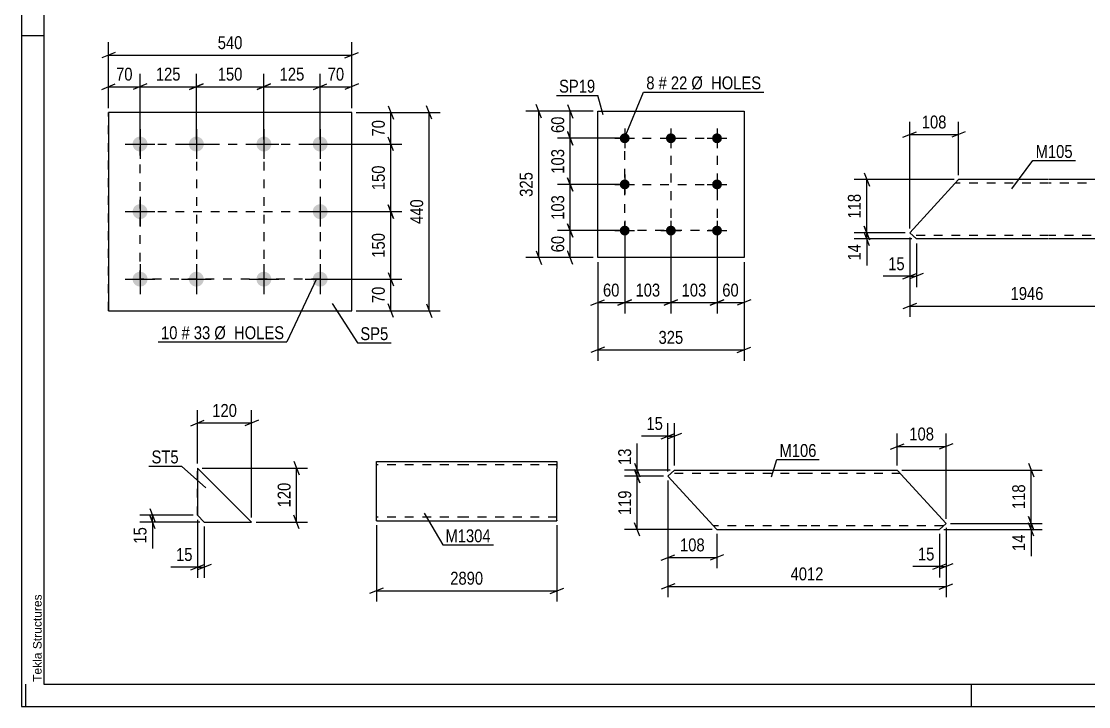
# Model space of a CAD drawing. Header units: millimetres. Extents: x 0 to 841, y 0 to 594.
# Drawn here: x 0 to 237, y 0 to 152.2 of the extents above; entities that cross this region are included whole.
import ezdxf

# ---------------------------------------------------------------- set-up
doc = ezdxf.new("R2010")
doc.units = ezdxf.units.MM
doc.linetypes.add('DXK_LINE_DOT2', pattern=[3.9198, 1.9599, -1.9599])
doc.styles.add('Arial', font='ARIAL.TTF', dxfattribs={"height": 0.2})
doc.styles.add('Arial Narrow', font='ARIALN.TTF', dxfattribs={"height": 0.2})

# ---------------------------------------------------------------- blocks, each defined once
blk = doc.blocks.new('Unknown-122615941-1135')
at = {"color": 5, "linetype": 'Continuous'}
for p, q in [((0, 594), (0, 0)), ((5, 589), (5, 5)), ((5, 149), (0, 149)), ((1, 0), (1, 5)), ((5, 5), (836, 5)), ((211, 0), (211, 5)), ((0, 0), (841, 0))]:
    blk.add_line(p, q, dxfattribs=at)
at = {"color": 174, "linetype": 'Continuous', "style": 'Arial'}
blk.add_text('Tekla Structures', height=1.9102, rotation=90, dxfattribs=at).set_placement((4.5, 5.5))
blk = doc.blocks.new('Part-122615941-2211 - 2195')
at = {"color": 2, "linetype": 'Continuous'}
for p, q in [((145.09, 52.55), (143.61, 51.2)), ((145.09, 52.55), (174.45, 52.55)), ((174.55, 52.55), (194.55, 52.55)), ((194.55, 52.55), (205.38, 40.7)), ((143.61, 51.2), (154.45, 39.35)), ((205.38, 40.7), (203.91, 39.35)), ((154.45, 39.35), (174.45, 39.35)), ((174.55, 39.35), (203.91, 39.35))]:
    blk.add_line(p, q, dxfattribs=at)
at = {"color": 7, "linetype": 'DXK_LINE_DOT2'}
for p, q in [((174.45, 51.75), (144.21, 51.75)), ((195.28, 51.75), (174.55, 51.75)), ((174.45, 40.15), (153.72, 40.15)), ((204.78, 40.15), (174.55, 40.15))]:
    blk.add_line(p, q, dxfattribs=at)
blk = doc.blocks.new('Part-122615941-2380 - 2364')
at = {"color": 2, "linetype": 'Continuous'}
for p, q in [((197.3, 105.21), (208.14, 117.06)), ((228.14, 117.06), (208.14, 117.06)), ((248.24, 117.06), (228.24, 117.06)), ((249.42, 103.86), (248.24, 117.06)), ((198.78, 103.86), (197.3, 105.21)), ((228.14, 103.86), (198.78, 103.86)), ((249.42, 103.86), (228.24, 103.86))]:
    blk.add_line(p, q, dxfattribs=at)
at = {"color": 7, "linetype": 'DXK_LINE_DOT2'}
for p, q in [((228.14, 116.26), (207.41, 116.26)), ((248.31, 116.26), (228.24, 116.26)), ((228.14, 104.66), (197.91, 104.66)), ((249.35, 104.66), (228.24, 104.66)), ((249.35, 104.66), (249.34, 104.72))]:
    blk.add_line(p, q, dxfattribs=at)
blk = doc.blocks.new('Part-122615941-2178 - 2162')
at = {"color": 2, "linetype": 'Continuous'}
for p, q in [((78.86, 41.27), (78.86, 54.47)), ((78.86, 54.47), (98.86, 54.47)), ((98.96, 54.47), (118.96, 54.47)), ((118.96, 54.47), (118.96, 52.87)), ((118.96, 41.27), (118.96, 52.87)), ((78.86, 41.27), (98.86, 41.27)), ((98.96, 41.27), (118.96, 41.27))]:
    blk.add_line(p, q, dxfattribs=at)
at = {"color": 7, "linetype": 'DXK_LINE_DOT2'}
for p, q in [((98.86, 53.67), (78.86, 53.67)), ((118.96, 53.67), (98.96, 53.67)), ((118.96, 54.35), (118.96, 52.87)), ((118.96, 53.61), (118.96, 53.67)), ((118.96, 53.44), (118.96, 53.48)), ((98.86, 42.07), (78.86, 42.07)), ((78.86, 41.39), (78.86, 41.27)), ((118.96, 42.07), (98.96, 42.07)), ((118.96, 41.39), (118.96, 41.27))]:
    blk.add_line(p, q, dxfattribs=at)
blk = doc.blocks.new('Bolt-122615941-1604 - 1570')
at = {"linetype": 'Continuous'}
for points in [[(26.37, 126.59, -1), (26.37, 123.29, -1)], [(38.87, 126.59, -1), (38.87, 123.29, -1)], [(53.87, 126.59, -1), (53.87, 123.29, -1)], [(66.37, 126.59, -1), (66.37, 123.29, -1)], [(26.37, 111.59, -1), (26.37, 108.29, -1)], [(66.37, 111.59, -1), (66.37, 108.29, -1)], [(26.37, 96.59, -1), (26.37, 93.29, -1)], [(38.87, 96.59, -1), (38.87, 93.29, -1)], [(53.87, 96.59, -1), (53.87, 93.29, -1)], [(66.37, 96.59, -1), (66.37, 93.29, -1)]]:
    blk.add_hatch(color=1, dxfattribs=at).paths.add_polyline_path(points)
at = {"color": 1, "linetype": 'Continuous'}
for p, q in [((26.37, 128.24), (26.37, 121.64)), ((38.87, 128.24), (38.87, 121.64)), ((53.87, 128.24), (53.87, 121.64)), ((66.37, 128.24), (66.37, 121.64)), ((23.07, 124.94), (29.67, 124.94)), ((35.57, 124.94), (42.17, 124.94)), ((50.57, 124.94), (57.17, 124.94)), ((63.07, 124.94), (69.67, 124.94)), ((26.37, 113.24), (26.37, 106.64)), ((66.37, 113.24), (66.37, 106.64)), ((23.07, 109.94), (29.67, 109.94)), ((63.07, 109.94), (69.67, 109.94)), ((26.37, 98.24), (26.37, 91.64)), ((38.87, 98.24), (38.87, 91.64)), ((53.87, 98.24), (53.87, 91.64)), ((66.37, 98.24), (66.37, 91.64)), ((23.07, 94.94), (29.67, 94.94)), ((35.57, 94.94), (42.17, 94.94)), ((50.57, 94.94), (57.17, 94.94)), ((63.07, 94.94), (69.67, 94.94))]:
    blk.add_line(p, q, dxfattribs=at)
blk = doc.blocks.new('Part-122615941-1619 - 1570')
at = {"color": 2, "linetype": 'Continuous'}
for p, q in [((19.37, 131.94), (19.37, 87.94)), ((73.37, 131.94), (19.37, 131.94)), ((73.37, 87.94), (73.37, 131.94)), ((19.37, 87.94), (73.37, 87.94))]:
    blk.add_line(p, q, dxfattribs=at)
at = {"color": 7, "linetype": 'DXK_LINE_DOT2'}
for p, q in [((19.37, 87.94), (19.37, 131.94)), ((73.37, 87.94), (73.37, 131.94))]:
    blk.add_line(p, q, dxfattribs=at)
blk = doc.blocks.new('Part-122615941-1520 - 1503')
at = {"color": 2, "linetype": 'Continuous'}
for p, q in [((51.14, 41), (39.14, 53)), ((39.14, 53), (39.14, 42.5)), ((39.14, 42.5), (40.64, 41)), ((40.64, 41), (51.14, 41))]:
    blk.add_line(p, q, dxfattribs=at)
at = {"color": 7, "linetype": 'DXK_LINE_DOT2'}
blk.add_line((39.14, 42.5), (39.14, 53), dxfattribs=at)
blk = doc.blocks.new('Part-122615941-11479 - 11478')
at = {"color": 2, "linetype": 'Continuous'}
for p, q in [((128.01, 99.73), (128.01, 132.23)), ((128.01, 132.23), (160.51, 132.23)), ((160.51, 132.23), (160.51, 99.73)), ((160.51, 99.73), (128.01, 99.73))]:
    blk.add_line(p, q, dxfattribs=at)
blk = doc.blocks.new('Bolt-122615941-11480 - 11478')
at = {"linetype": 'Continuous'}
for points in [[(134.01, 127.33, -1), (134.01, 125.13, -1)], [(144.26, 127.33, -1), (144.26, 125.13, -1)], [(154.51, 127.33, -1), (154.51, 125.13, -1)], [(134.01, 117.08, -1), (134.01, 114.88, -1)], [(154.51, 117.08, -1), (154.51, 114.88, -1)], [(134.01, 106.83, -1), (134.01, 104.63, -1)], [(144.26, 106.83, -1), (144.26, 104.63, -1)], [(154.51, 106.83, -1), (154.51, 104.63, -1)]]:
    blk.add_hatch(color=1, dxfattribs=at).paths.add_polyline_path(points)
at = {"color": 1, "linetype": 'Continuous'}
for p, q in [((134.01, 128.43), (134.01, 124.03)), ((144.26, 128.43), (144.26, 124.03)), ((154.51, 128.43), (154.51, 124.03)), ((131.81, 126.23), (136.21, 126.23)), ((142.06, 126.23), (146.46, 126.23)), ((152.31, 126.23), (156.71, 126.23)), ((134.01, 118.18), (134.01, 113.78)), ((154.51, 118.18), (154.51, 113.78)), ((131.81, 115.98), (136.21, 115.98)), ((152.31, 115.98), (156.71, 115.98)), ((134.01, 107.93), (134.01, 103.53)), ((144.26, 107.93), (144.26, 103.53)), ((154.51, 107.93), (154.51, 103.53)), ((131.81, 105.73), (136.21, 105.73)), ((142.06, 105.73), (146.46, 105.73)), ((152.31, 105.73), (156.71, 105.73))]:
    blk.add_line(p, q, dxfattribs=at)
blk = doc.blocks.new('Rectangle-122615941-1716 - 1570')
at = {"color": 1, "linetype": 'DXK_LINE_DOT2'}
blk.add_lwpolyline([(26.37, 124.94), (66.37, 124.94), (66.37, 94.94), (26.37, 94.94), (26.37, 124.94)], close=True, dxfattribs=at)
blk = doc.blocks.new('Rectangle-122615941-12109 - 11478')
at = {"color": 1, "linetype": 'DXK_LINE_DOT2'}
blk.add_lwpolyline([(134.01, 126.23), (154.51, 126.23), (154.51, 105.73), (134.01, 105.73), (134.01, 126.23)], close=True, dxfattribs=at)
blk = doc.blocks.new('Line-122615941-1694 - 1570')
at = {"color": 1, "linetype": 'DXK_LINE_DOT2'}
blk.add_line((26.37, 109.94), (66.37, 109.94), dxfattribs=at)
blk = doc.blocks.new('Line-122615941-12119 - 11478')
at = {"color": 1, "linetype": 'DXK_LINE_DOT2'}
blk.add_line((144.26, 126.23), (144.26, 105.73), dxfattribs=at)
blk = doc.blocks.new('Line-122615941-12126 - 11478')
at = {"color": 1, "linetype": 'DXK_LINE_DOT2'}
blk.add_line((134.01, 115.98), (154.51, 115.98), dxfattribs=at)
blk = doc.blocks.new('Line-122615941-1709 - 1570')
at = {"color": 1, "linetype": 'DXK_LINE_DOT2'}
blk.add_line((53.87, 124.94), (53.87, 94.94), dxfattribs=at)
blk = doc.blocks.new('Line-122615941-11433 - 1570')
at = {"color": 1, "linetype": 'DXK_LINE_DOT2'}
blk.add_line((38.87, 124.94), (38.87, 94.94), dxfattribs=at)
blk = doc.blocks.new('StraightDimension-122615941-2291 - 2195')
at = {"color": 7, "linetype": 'Continuous'}
for p, q in [((143.61, 52.2), (143.61, 62.95)), ((145.09, 53.55), (145.09, 62.95)), ((142.11, 59.5), (145.11, 60.7)), ((146.59, 60.7), (143.59, 59.5)), ((143.61, 60.1), (145.09, 60.1))]:
    blk.add_line(p, q, dxfattribs=at)
at = {"color": 0}
blk.add_wipeout([(143.09, 60.85), (143.09, 65.05), (138.23, 65.05), (138.23, 60.85)], dxfattribs=at)
at = {"color": 7, "linetype": 'Continuous'}
blk.add_line((143.61, 60.1), (137.71, 60.1), dxfattribs=at)
blk.add_line((143.61, 60.1), (137.71, 60.1), dxfattribs=at)
at = {"color": 3, "style": 'Arial Narrow'}
blk.add_text('15', height=2.863, dxfattribs=at).set_placement((138.83, 61.45))
blk = doc.blocks.new('StraightDimension-122615941-2214 - 2195')
at = {"color": 7, "linetype": 'Continuous'}
for p, q in [((143.61, 50.2), (143.61, 24.3)), ((205.38, 39.7), (205.38, 24.3)), ((145.11, 27.3), (142.11, 26.1)), ((143.61, 26.7), (205.38, 26.7)), ((203.88, 26.1), (206.88, 27.3))]:
    blk.add_line(p, q, dxfattribs=at)
at = {"color": 0}
blk.add_wipeout([(178.75, 27.45), (178.75, 31.65), (170.24, 31.65), (170.24, 27.45)], dxfattribs=at)
at = {"color": 3, "style": 'Arial Narrow'}
blk.add_text('4012', height=2.863, dxfattribs=at).set_placement((170.84, 28.05))
blk = doc.blocks.new('StraightDimension-122615941-2305 - 2195')
at = {"color": 7, "linetype": 'Continuous'}
for p, q in [((194.55, 53.55), (194.55, 60.63)), ((205.38, 41.7), (205.38, 60.63)), ((193.05, 57.18), (196.05, 58.38)), ((194.55, 57.78), (205.38, 57.78)), ((206.88, 58.38), (203.88, 57.18))]:
    blk.add_line(p, q, dxfattribs=at)
at = {"color": 0}
blk.add_wipeout([(203.31, 58.53), (203.31, 62.73), (196.62, 62.73), (196.62, 58.53)], dxfattribs=at)
at = {"color": 3, "style": 'Arial Narrow'}
blk.add_text('108', height=2.863, dxfattribs=at).set_placement((197.22, 59.13))
blk = doc.blocks.new('StraightDimension-122615941-2326 - 2195')
at = {"color": 7, "linetype": 'Continuous'}
for p, q in [((143.61, 50.2), (143.61, 30.74)), ((154.45, 38.35), (154.45, 30.74)), ((142.11, 32.54), (145.11, 33.74)), ((155.95, 33.74), (152.95, 32.54)), ((143.61, 33.14), (154.45, 33.14))]:
    blk.add_line(p, q, dxfattribs=at)
at = {"color": 0}
blk.add_wipeout([(152.37, 33.89), (152.37, 38.09), (145.69, 38.09), (145.69, 33.89)], dxfattribs=at)
at = {"color": 3, "style": 'Arial Narrow'}
blk.add_text('108', height=2.863, dxfattribs=at).set_placement((146.29, 34.49))
blk = doc.blocks.new('StraightDimension-122615941-12241 - 2195')
at = {"color": 7, "linetype": 'Continuous'}
for p, q in [((144.09, 52.55), (133.93, 52.55)), ((136.18, 54.05), (137.38, 51.05)), ((137.38, 49.7), (136.18, 52.7)), ((136.78, 51.2), (136.78, 52.55)), ((142.61, 51.2), (133.93, 51.2))]:
    blk.add_line(p, q, dxfattribs=at)
at = {"color": 0}
blk.add_wipeout([(136.03, 57.93), (131.83, 57.93), (131.83, 53.07), (136.03, 53.07)], dxfattribs=at)
at = {"color": 7, "linetype": 'Continuous'}
blk.add_line((136.78, 52.55), (136.78, 58.45), dxfattribs=at)
blk.add_line((136.78, 52.55), (136.78, 58.45), dxfattribs=at)
at = {"color": 3, "style": 'Arial Narrow'}
blk.add_text('13', height=2.863, rotation=90.0002, dxfattribs=at).set_placement((135.43, 53.67))
blk = doc.blocks.new('StraightDimension-122615941-2347 - 2195')
at = {"color": 7, "linetype": 'Continuous'}
for p, q in [((203.91, 38.35), (203.91, 28.72)), ((205.38, 39.7), (205.38, 28.72)), ((202.41, 30.52), (205.41, 31.72)), ((206.88, 31.72), (203.88, 30.52)), ((203.91, 31.12), (205.38, 31.12))]:
    blk.add_line(p, q, dxfattribs=at)
at = {"color": 0}
blk.add_wipeout([(203.38, 31.87), (203.38, 36.07), (198.53, 36.07), (198.53, 31.87)], dxfattribs=at)
at = {"color": 7, "linetype": 'Continuous'}
blk.add_line((203.91, 31.12), (198, 31.12), dxfattribs=at)
blk.add_line((203.91, 31.12), (198, 31.12), dxfattribs=at)
at = {"color": 3, "style": 'Arial Narrow'}
blk.add_text('15', height=2.863, dxfattribs=at).set_placement((199.13, 32.47))
blk = doc.blocks.new('StraightDimension-122615941-12242 - 2195')
at = {"color": 7, "linetype": 'Continuous'}
for p, q in [((136.18, 52.7), (137.38, 49.7)), ((142.61, 51.2), (133.93, 51.2)), ((136.78, 39.35), (136.78, 51.2)), ((137.38, 37.85), (136.18, 40.85)), ((153.45, 39.35), (133.93, 39.35))]:
    blk.add_line(p, q, dxfattribs=at)
at = {"color": 0}
blk.add_wipeout([(136.03, 48.61), (131.83, 48.61), (131.83, 41.93), (136.03, 41.93)], dxfattribs=at)
at = {"color": 3, "style": 'Arial Narrow'}
blk.add_text('119', height=2.863, rotation=90.0002, dxfattribs=at).set_placement((135.43, 42.53))
blk = doc.blocks.new('StraightDimension-122615941-12305 - 2195')
at = {"color": 7, "linetype": 'Continuous'}
for p, q in [((195.55, 52.55), (226.69, 52.55)), ((223.69, 54.05), (224.89, 51.05)), ((224.29, 40.7), (224.29, 52.55)), ((206.38, 40.7), (226.69, 40.7)), ((224.89, 39.2), (223.69, 42.2))]:
    blk.add_line(p, q, dxfattribs=at)
at = {"color": 0}
blk.add_wipeout([(223.54, 49.96), (219.34, 49.96), (219.34, 43.28), (223.54, 43.28)], dxfattribs=at)
at = {"color": 3, "style": 'Arial Narrow'}
blk.add_text('118', height=2.863, rotation=90.0002, dxfattribs=at).set_placement((222.94, 43.88))
blk = doc.blocks.new('StraightDimension-122615941-12306 - 2195')
at = {"color": 7, "linetype": 'Continuous'}
for p, q in [((206.38, 40.7), (226.69, 40.7)), ((223.69, 42.2), (224.89, 39.2)), ((224.89, 37.85), (223.69, 40.85)), ((224.29, 39.35), (224.29, 40.7)), ((204.91, 39.35), (226.69, 39.35))]:
    blk.add_line(p, q, dxfattribs=at)
at = {"color": 0}
blk.add_wipeout([(223.54, 38.82), (219.34, 38.82), (219.34, 33.97), (223.54, 33.97)], dxfattribs=at)
at = {"color": 7, "linetype": 'Continuous'}
blk.add_line((224.29, 39.35), (224.29, 33.44), dxfattribs=at)
blk.add_line((224.29, 39.35), (224.29, 33.44), dxfattribs=at)
at = {"color": 3, "style": 'Arial Narrow'}
blk.add_text('14', height=2.863, rotation=90.0002, dxfattribs=at).set_placement((222.94, 34.57))
blk = doc.blocks.new('StraightDimension-122615941-12134 - 2364')
at = {"color": 7, "linetype": 'Continuous'}
for p, q in [((187.18, 118.56), (188.38, 115.56)), ((207.14, 117.06), (184.93, 117.06)), ((187.78, 105.21), (187.78, 117.06)), ((188.38, 103.71), (187.18, 106.71)), ((196.3, 105.21), (184.93, 105.21))]:
    blk.add_line(p, q, dxfattribs=at)
at = {"color": 0}
blk.add_wipeout([(187.03, 114.48), (182.83, 114.48), (182.83, 107.8), (187.03, 107.8)], dxfattribs=at)
at = {"color": 3, "style": 'Arial Narrow'}
blk.add_text('118', height=2.863, rotation=90.0002, dxfattribs=at).set_placement((186.43, 108.4))
blk = doc.blocks.new('StraightDimension-122615941-2455 - 2364')
at = {"color": 7, "linetype": 'Continuous'}
for p, q in [((197.3, 106.21), (197.3, 129.91)), ((208.14, 118.06), (208.14, 129.91)), ((195.8, 126.46), (198.8, 127.66)), ((197.3, 127.06), (208.14, 127.06)), ((209.64, 127.66), (206.64, 126.46))]:
    blk.add_line(p, q, dxfattribs=at)
at = {"color": 0}
blk.add_wipeout([(206.06, 127.81), (206.06, 132.01), (199.38, 132.01), (199.38, 127.81)], dxfattribs=at)
at = {"color": 3, "style": 'Arial Narrow'}
blk.add_text('108', height=2.863, dxfattribs=at).set_placement((199.98, 128.41))
blk = doc.blocks.new('StraightDimension-122615941-2383 - 2364')
at = {"color": 7, "linetype": 'Continuous'}
for p, q in [((197.3, 104.21), (197.3, 86.57)), ((249.42, 102.86), (249.42, 86.57)), ((198.8, 89.57), (195.8, 88.37)), ((197.3, 88.97), (249.42, 88.97)), ((247.92, 88.37), (250.92, 89.57))]:
    blk.add_line(p, q, dxfattribs=at)
at = {"color": 0}
blk.add_wipeout([(227.62, 89.72), (227.62, 93.92), (219.11, 93.92), (219.11, 89.72)], dxfattribs=at)
at = {"color": 3, "style": 'Arial Narrow'}
blk.add_text('1946', height=2.863, dxfattribs=at).set_placement((219.71, 90.32))
blk = doc.blocks.new('StraightDimension-122615941-2441 - 2364')
at = {"color": 7, "linetype": 'Continuous'}
for p, q in [((197.3, 104.21), (197.3, 93.18)), ((198.78, 102.86), (198.78, 93.18)), ((195.8, 94.98), (198.8, 96.18)), ((200.28, 96.18), (197.28, 94.98)), ((197.3, 95.58), (198.78, 95.58))]:
    blk.add_line(p, q, dxfattribs=at)
at = {"color": 0}
blk.add_wipeout([(196.78, 96.33), (196.78, 100.53), (191.92, 100.53), (191.92, 96.33)], dxfattribs=at)
at = {"color": 7, "linetype": 'Continuous'}
blk.add_line((197.3, 95.58), (191.4, 95.58), dxfattribs=at)
blk.add_line((197.3, 95.58), (191.4, 95.58), dxfattribs=at)
at = {"color": 3, "style": 'Arial Narrow'}
blk.add_text('15', height=2.863, dxfattribs=at).set_placement((192.52, 96.93))
blk = doc.blocks.new('StraightDimension-122615941-12135 - 2364')
at = {"color": 7, "linetype": 'Continuous'}
for p, q in [((187.18, 106.71), (188.38, 103.71)), ((196.3, 105.21), (184.93, 105.21)), ((188.38, 102.36), (187.18, 105.36)), ((187.78, 103.86), (187.78, 105.21)), ((197.78, 103.86), (184.93, 103.86))]:
    blk.add_line(p, q, dxfattribs=at)
at = {"color": 0}
blk.add_wipeout([(187.03, 103.34), (182.83, 103.34), (182.83, 98.48), (187.03, 98.48)], dxfattribs=at)
at = {"color": 7, "linetype": 'Continuous'}
blk.add_line((187.78, 103.86), (187.78, 97.96), dxfattribs=at)
blk.add_line((187.78, 103.86), (187.78, 97.96), dxfattribs=at)
at = {"color": 3, "style": 'Arial Narrow'}
blk.add_text('14', height=2.863, rotation=90.0002, dxfattribs=at).set_placement((186.43, 99.08))
blk = doc.blocks.new('StraightDimension-122615941-2181 - 2162')
at = {"color": 7, "linetype": 'Continuous'}
for p, q in [((78.86, 40.27), (78.86, 23.34)), ((118.96, 40.27), (118.96, 23.34)), ((80.36, 26.34), (77.36, 25.14)), ((117.46, 25.14), (120.46, 26.34)), ((78.86, 25.74), (118.96, 25.74))]:
    blk.add_line(p, q, dxfattribs=at)
at = {"color": 0}
blk.add_wipeout([(103.17, 26.49), (103.17, 30.69), (94.66, 30.69), (94.66, 26.49)], dxfattribs=at)
at = {"color": 3, "style": 'Arial Narrow'}
blk.add_text('2890', height=2.863, dxfattribs=at).set_placement((95.26, 27.09))
blk = doc.blocks.new('StraightDimension-122615941-8058 - 1570')
at = {"color": 7, "linetype": 'Continuous'}
for p, q in [((82.67, 123.44), (81.47, 126.44)), ((67.37, 124.94), (84.47, 124.94)), ((82.07, 109.94), (82.07, 124.94)), ((81.47, 111.44), (82.67, 108.44)), ((67.37, 109.94), (84.47, 109.94))]:
    blk.add_line(p, q, dxfattribs=at)
at = {"color": 0}
blk.add_wipeout([(81.32, 120.79), (77.12, 120.79), (77.12, 114.1), (81.32, 114.1)], dxfattribs=at)
at = {"color": 3, "style": 'Arial Narrow'}
blk.add_text('150', height=2.863, rotation=90.0002, dxfattribs=at).set_placement((80.72, 114.7))
blk = doc.blocks.new('StraightDimension-122615941-8056 - 1570')
at = {"color": 7, "linetype": 'Continuous'}
for p, q in [((82.67, 108.44), (81.47, 111.44)), ((67.37, 109.94), (84.47, 109.94)), ((82.07, 94.94), (82.07, 109.94)), ((67.37, 94.94), (84.47, 94.94)), ((81.47, 96.44), (82.67, 93.44))]:
    blk.add_line(p, q, dxfattribs=at)
at = {"color": 0}
blk.add_wipeout([(81.32, 105.79), (77.12, 105.79), (77.12, 99.1), (81.32, 99.1)], dxfattribs=at)
at = {"color": 3, "style": 'Arial Narrow'}
blk.add_text('150', height=2.863, rotation=90.0002, dxfattribs=at).set_placement((80.72, 99.7))
blk = doc.blocks.new('StraightDimension-122615941-1621 - 1570')
at = {"color": 7, "linetype": 'Continuous'}
for p, q in [((19.37, 132.94), (19.37, 147.54)), ((73.37, 132.94), (73.37, 147.54)), ((20.87, 145.29), (17.87, 144.09)), ((19.37, 144.69), (73.37, 144.69)), ((71.87, 144.09), (74.87, 145.29))]:
    blk.add_line(p, q, dxfattribs=at)
at = {"color": 0}
blk.add_wipeout([(49.71, 145.44), (49.71, 149.64), (43.02, 149.64), (43.02, 145.44)], dxfattribs=at)
at = {"color": 3, "style": 'Arial Narrow'}
blk.add_text('540', height=2.863, dxfattribs=at).set_placement((43.62, 146.04))
blk = doc.blocks.new('StraightDimension-122615941-1632 - 1570')
at = {"color": 7, "linetype": 'Continuous'}
for p, q in [((66.37, 125.94), (66.37, 140.54)), ((73.37, 132.94), (73.37, 140.54)), ((64.87, 137.09), (67.87, 138.29)), ((66.37, 137.69), (73.37, 137.69)), ((74.87, 138.29), (71.87, 137.09))]:
    blk.add_line(p, q, dxfattribs=at)
at = {"color": 0}
blk.add_wipeout([(72.29, 138.44), (72.29, 142.64), (67.44, 142.64), (67.44, 138.44)], dxfattribs=at)
at = {"color": 3, "style": 'Arial Narrow'}
blk.add_text('70', height=2.863, dxfattribs=at).set_placement((68.04, 139.04))
blk = doc.blocks.new('StraightDimension-122615941-1648 - 1570')
at = {"color": 7, "linetype": 'Continuous'}
for p, q in [((19.37, 132.94), (19.37, 140.54)), ((26.37, 125.94), (26.37, 140.54)), ((17.87, 137.09), (20.87, 138.29)), ((19.37, 137.69), (26.37, 137.69)), ((27.87, 138.29), (24.87, 137.09))]:
    blk.add_line(p, q, dxfattribs=at)
at = {"color": 0}
blk.add_wipeout([(25.29, 138.44), (25.29, 142.64), (20.44, 142.64), (20.44, 138.44)], dxfattribs=at)
at = {"color": 3, "style": 'Arial Narrow'}
blk.add_text('70', height=2.863, dxfattribs=at).set_placement((21.04, 139.04))
blk = doc.blocks.new('StraightDimension-122615941-1659 - 1570')
at = {"color": 7, "linetype": 'Continuous'}
for p, q in [((91.19, 130.44), (89.99, 133.44)), ((74.37, 131.94), (92.99, 131.94)), ((90.59, 87.94), (90.59, 131.94)), ((74.37, 87.94), (92.99, 87.94)), ((89.99, 89.44), (91.19, 86.44))]:
    blk.add_line(p, q, dxfattribs=at)
at = {"color": 0}
blk.add_wipeout([(89.84, 113.29), (85.64, 113.29), (85.64, 106.6), (89.84, 106.6)], dxfattribs=at)
at = {"color": 3, "style": 'Arial Narrow'}
blk.add_text('440', height=2.863, rotation=90.0002, dxfattribs=at).set_placement((89.24, 107.2))
blk = doc.blocks.new('StraightDimension-122615941-1670 - 1570')
at = {"color": 7, "linetype": 'Continuous'}
for p, q in [((67.37, 94.94), (84.47, 94.94)), ((81.47, 96.44), (82.67, 93.44)), ((82.07, 87.94), (82.07, 94.94)), ((74.37, 87.94), (84.47, 87.94)), ((82.67, 86.44), (81.47, 89.44))]:
    blk.add_line(p, q, dxfattribs=at)
at = {"color": 0}
blk.add_wipeout([(81.32, 93.87), (77.12, 93.87), (77.12, 89.02), (81.32, 89.02)], dxfattribs=at)
at = {"color": 3, "style": 'Arial Narrow'}
blk.add_text('70', height=2.863, rotation=90.0002, dxfattribs=at).set_placement((80.72, 89.62))
blk = doc.blocks.new('StraightDimension-122615941-1684 - 1570')
at = {"color": 7, "linetype": 'Continuous'}
for p, q in [((81.47, 133.44), (82.67, 130.44)), ((74.37, 131.94), (84.47, 131.94)), ((82.07, 124.94), (82.07, 131.94)), ((82.67, 123.44), (81.47, 126.44)), ((67.37, 124.94), (84.47, 124.94))]:
    blk.add_line(p, q, dxfattribs=at)
at = {"color": 0}
blk.add_wipeout([(81.32, 130.87), (77.12, 130.87), (77.12, 126.02), (81.32, 126.02)], dxfattribs=at)
at = {"color": 3, "style": 'Arial Narrow'}
blk.add_text('70', height=2.863, rotation=90.0002, dxfattribs=at).set_placement((80.72, 126.62))
blk = doc.blocks.new('StraightDimension-122615941-8032 - 1570')
at = {"color": 7, "linetype": 'Continuous'}
for p, q in [((26.37, 125.94), (26.37, 140.54)), ((38.87, 125.94), (38.87, 140.54)), ((27.87, 138.29), (24.87, 137.09)), ((26.37, 137.69), (38.87, 137.69)), ((37.37, 137.09), (40.37, 138.29))]:
    blk.add_line(p, q, dxfattribs=at)
at = {"color": 0}
blk.add_wipeout([(35.96, 138.44), (35.96, 142.64), (29.27, 142.64), (29.27, 138.44)], dxfattribs=at)
at = {"color": 3, "style": 'Arial Narrow'}
blk.add_text('125', height=2.863, dxfattribs=at).set_placement((29.87, 139.04))
blk = doc.blocks.new('StraightDimension-122615941-8034 - 1570')
at = {"color": 7, "linetype": 'Continuous'}
for p, q in [((38.87, 125.94), (38.87, 140.54)), ((53.87, 125.94), (53.87, 140.54)), ((40.37, 138.29), (37.37, 137.09)), ((38.87, 137.69), (53.87, 137.69)), ((52.37, 137.09), (55.37, 138.29))]:
    blk.add_line(p, q, dxfattribs=at)
at = {"color": 0}
blk.add_wipeout([(49.71, 138.44), (49.71, 142.64), (43.02, 142.64), (43.02, 138.44)], dxfattribs=at)
at = {"color": 3, "style": 'Arial Narrow'}
blk.add_text('150', height=2.863, dxfattribs=at).set_placement((43.62, 139.04))
blk = doc.blocks.new('StraightDimension-122615941-8036 - 1570')
at = {"color": 7, "linetype": 'Continuous'}
for p, q in [((53.87, 125.94), (53.87, 140.54)), ((66.37, 125.94), (66.37, 140.54)), ((55.37, 138.29), (52.37, 137.09)), ((53.87, 137.69), (66.37, 137.69)), ((64.87, 137.09), (67.87, 138.29))]:
    blk.add_line(p, q, dxfattribs=at)
at = {"color": 0}
blk.add_wipeout([(63.46, 138.44), (63.46, 142.64), (56.77, 142.64), (56.77, 138.44)], dxfattribs=at)
at = {"color": 3, "style": 'Arial Narrow'}
blk.add_text('125', height=2.863, dxfattribs=at).set_placement((57.37, 139.04))
blk = doc.blocks.new('StraightDimension-122615941-1532 - 1503')
at = {"color": 7, "linetype": 'Continuous'}
for p, q in [((28.54, 44), (29.74, 41)), ((38.14, 42.5), (26.29, 42.5)), ((39.64, 41), (26.29, 41)), ((29.74, 39.5), (28.54, 42.5)), ((29.14, 41), (29.14, 42.5))]:
    blk.add_line(p, q, dxfattribs=at)
at = {"color": 0}
blk.add_wipeout([(28.39, 40.47), (24.19, 40.47), (24.19, 35.61), (28.39, 35.61)], dxfattribs=at)
at = {"color": 7, "linetype": 'Continuous'}
blk.add_line((29.14, 41), (29.14, 35.09), dxfattribs=at)
blk.add_line((29.14, 41), (29.14, 35.09), dxfattribs=at)
at = {"color": 3, "style": 'Arial Narrow'}
blk.add_text('15', height=2.863, rotation=90.0002, dxfattribs=at).set_placement((27.79, 36.21))
blk = doc.blocks.new('StraightDimension-122615941-1545 - 1503')
at = {"color": 7, "linetype": 'Continuous'}
for p, q in [((39.14, 54), (39.14, 65.85)), ((51.14, 42), (51.14, 65.85)), ((37.64, 62.4), (40.64, 63.6)), ((39.14, 63), (51.14, 63)), ((52.64, 63.6), (49.64, 62.4))]:
    blk.add_line(p, q, dxfattribs=at)
at = {"color": 0}
blk.add_wipeout([(48.48, 63.75), (48.48, 67.95), (41.8, 67.95), (41.8, 63.75)], dxfattribs=at)
at = {"color": 3, "style": 'Arial Narrow'}
blk.add_text('120', height=2.863, dxfattribs=at).set_placement((42.4, 64.35))
blk = doc.blocks.new('StraightDimension-122615941-1523 - 1503')
at = {"color": 7, "linetype": 'Continuous'}
for p, q in [((40.14, 53), (63.54, 53)), ((60.54, 54.5), (61.74, 51.5)), ((61.14, 41), (61.14, 53)), ((52.14, 41), (63.54, 41)), ((61.74, 39.5), (60.54, 42.5))]:
    blk.add_line(p, q, dxfattribs=at)
at = {"color": 0}
blk.add_wipeout([(60.39, 50.34), (56.19, 50.34), (56.19, 43.65), (60.39, 43.65)], dxfattribs=at)
at = {"color": 3, "style": 'Arial Narrow'}
blk.add_text('120', height=2.863, rotation=90.0002, dxfattribs=at).set_placement((59.79, 44.25))
blk = doc.blocks.new('StraightDimension-122615941-1554 - 1503')
at = {"color": 7, "linetype": 'Continuous'}
for p, q in [((39.14, 41.5), (39.14, 28.6)), ((40.64, 40), (40.64, 28.6)), ((37.64, 30.4), (40.64, 31.6)), ((42.14, 31.6), (39.14, 30.4)), ((39.14, 31), (40.64, 31))]:
    blk.add_line(p, q, dxfattribs=at)
at = {"color": 0}
blk.add_wipeout([(38.61, 31.75), (38.61, 35.95), (33.76, 35.95), (33.76, 31.75)], dxfattribs=at)
at = {"color": 7, "linetype": 'Continuous'}
blk.add_line((39.14, 31), (33.23, 31), dxfattribs=at)
blk.add_line((39.14, 31), (33.23, 31), dxfattribs=at)
at = {"color": 3, "style": 'Arial Narrow'}
blk.add_text('15', height=2.863, dxfattribs=at).set_placement((34.36, 32.35))
blk = doc.blocks.new('StraightDimension-122615941-11609 - 11478')
at = {"color": 7, "linetype": 'Continuous'}
for p, q in [((134.01, 104.73), (134.01, 87.33)), ((144.26, 104.73), (144.26, 87.33)), ((132.51, 89.13), (135.51, 90.33)), ((145.76, 90.33), (142.76, 89.13)), ((134.01, 89.73), (144.26, 89.73))]:
    blk.add_line(p, q, dxfattribs=at)
at = {"color": 0}
blk.add_wipeout([(142.48, 90.48), (142.48, 94.68), (135.8, 94.68), (135.8, 90.48)], dxfattribs=at)
at = {"color": 3, "style": 'Arial Narrow'}
blk.add_text('103', height=2.863, dxfattribs=at).set_placement((136.4, 91.08))
blk = doc.blocks.new('StraightDimension-122615941-11623 - 11478')
at = {"color": 7, "linetype": 'Continuous'}
for p, q in [((128.01, 98.73), (128.01, 76.83)), ((160.51, 98.73), (160.51, 76.83)), ((129.51, 79.83), (126.51, 78.63)), ((128.01, 79.23), (160.51, 79.23)), ((159.01, 78.63), (162.01, 79.83))]:
    blk.add_line(p, q, dxfattribs=at)
at = {"color": 0}
blk.add_wipeout([(147.61, 79.98), (147.61, 84.18), (140.92, 84.18), (140.92, 79.98)], dxfattribs=at)
at = {"color": 3, "style": 'Arial Narrow'}
blk.add_text('325', height=2.863, dxfattribs=at).set_placement((141.52, 80.58))
blk = doc.blocks.new('StraightDimension-122615941-11587 - 11478')
at = {"color": 7, "linetype": 'Continuous'}
for p, q in [((121.31, 133.73), (122.51, 130.73)), ((127.01, 132.23), (119.06, 132.23)), ((121.91, 126.23), (121.91, 132.23)), ((133.01, 126.23), (119.06, 126.23)), ((122.51, 124.73), (121.31, 127.73))]:
    blk.add_line(p, q, dxfattribs=at)
at = {"color": 0}
blk.add_wipeout([(121.16, 131.65), (116.96, 131.65), (116.96, 126.8), (121.16, 126.8)], dxfattribs=at)
at = {"color": 3, "style": 'Arial Narrow'}
blk.add_text('60', height=2.863, rotation=90.0002, dxfattribs=at).set_placement((120.56, 127.4))
blk = doc.blocks.new('StraightDimension-122615941-11588 - 11478')
at = {"color": 7, "linetype": 'Continuous'}
for p, q in [((133.01, 126.23), (119.06, 126.23)), ((121.31, 127.73), (122.51, 124.73)), ((121.91, 115.98), (121.91, 126.23)), ((122.51, 114.48), (121.31, 117.48)), ((133.01, 115.98), (119.06, 115.98))]:
    blk.add_line(p, q, dxfattribs=at)
at = {"color": 0}
blk.add_wipeout([(121.16, 124.44), (116.96, 124.44), (116.96, 117.76), (121.16, 117.76)], dxfattribs=at)
at = {"color": 3, "style": 'Arial Narrow'}
blk.add_text('103', height=2.863, rotation=90.0002, dxfattribs=at).set_placement((120.56, 118.36))
blk = doc.blocks.new('StraightDimension-122615941-11589 - 11478')
at = {"color": 7, "linetype": 'Continuous'}
for p, q in [((121.31, 117.48), (122.51, 114.48)), ((133.01, 115.98), (119.06, 115.98)), ((121.91, 105.73), (121.91, 115.98)), ((122.51, 104.23), (121.31, 107.23)), ((133.01, 105.73), (119.06, 105.73))]:
    blk.add_line(p, q, dxfattribs=at)
at = {"color": 0}
blk.add_wipeout([(121.16, 114.19), (116.96, 114.19), (116.96, 107.51), (121.16, 107.51)], dxfattribs=at)
at = {"color": 3, "style": 'Arial Narrow'}
blk.add_text('103', height=2.863, rotation=90.0002, dxfattribs=at).set_placement((120.56, 108.11))
blk = doc.blocks.new('StraightDimension-122615941-11590 - 11478')
at = {"color": 7, "linetype": 'Continuous'}
for p, q in [((121.31, 107.23), (122.51, 104.23)), ((133.01, 105.73), (119.06, 105.73)), ((121.91, 99.73), (121.91, 105.73)), ((127.01, 99.73), (119.06, 99.73)), ((122.51, 98.23), (121.31, 101.23))]:
    blk.add_line(p, q, dxfattribs=at)
at = {"color": 0}
blk.add_wipeout([(121.16, 105.15), (116.96, 105.15), (116.96, 100.3), (121.16, 100.3)], dxfattribs=at)
at = {"color": 3, "style": 'Arial Narrow'}
blk.add_text('60', height=2.863, rotation=90.0002, dxfattribs=at).set_placement((120.56, 100.9))
blk = doc.blocks.new('StraightDimension-122615941-11603 - 11478')
at = {"color": 7, "linetype": 'Continuous'}
for p, q in [((115.51, 130.73), (114.31, 133.73)), ((127.01, 132.23), (112.06, 132.23)), ((114.91, 99.73), (114.91, 132.23)), ((127.01, 99.73), (112.06, 99.73)), ((114.31, 101.23), (115.51, 98.23))]:
    blk.add_line(p, q, dxfattribs=at)
at = {"color": 0}
blk.add_wipeout([(114.16, 119.32), (109.96, 119.32), (109.96, 112.63), (114.16, 112.63)], dxfattribs=at)
at = {"color": 3, "style": 'Arial Narrow'}
blk.add_text('325', height=2.863, rotation=90.0002, dxfattribs=at).set_placement((113.56, 113.23))
blk = doc.blocks.new('StraightDimension-122615941-11607 - 11478')
at = {"color": 7, "linetype": 'Continuous'}
for p, q in [((154.51, 104.73), (154.51, 87.33)), ((160.51, 98.73), (160.51, 87.33)), ((153.01, 89.13), (156.01, 90.33)), ((162.01, 90.33), (159.01, 89.13)), ((154.51, 89.73), (160.51, 89.73))]:
    blk.add_line(p, q, dxfattribs=at)
at = {"color": 0}
blk.add_wipeout([(159.94, 90.48), (159.94, 94.68), (155.08, 94.68), (155.08, 90.48)], dxfattribs=at)
at = {"color": 3, "style": 'Arial Narrow'}
blk.add_text('60', height=2.863, dxfattribs=at).set_placement((155.68, 91.08))
blk = doc.blocks.new('StraightDimension-122615941-11608 - 11478')
at = {"color": 7, "linetype": 'Continuous'}
for p, q in [((144.26, 104.73), (144.26, 87.33)), ((154.51, 104.73), (154.51, 87.33)), ((142.76, 89.13), (145.76, 90.33)), ((156.01, 90.33), (153.01, 89.13)), ((144.26, 89.73), (154.51, 89.73))]:
    blk.add_line(p, q, dxfattribs=at)
at = {"color": 0}
blk.add_wipeout([(152.73, 90.48), (152.73, 94.68), (146.05, 94.68), (146.05, 90.48)], dxfattribs=at)
at = {"color": 3, "style": 'Arial Narrow'}
blk.add_text('103', height=2.863, dxfattribs=at).set_placement((146.65, 91.08))
blk = doc.blocks.new('StraightDimension-122615941-11610 - 11478')
at = {"color": 7, "linetype": 'Continuous'}
for p, q in [((134.01, 104.73), (134.01, 87.33)), ((128.01, 98.73), (128.01, 87.33)), ((126.51, 89.13), (129.51, 90.33)), ((135.51, 90.33), (132.51, 89.13)), ((128.01, 89.73), (134.01, 89.73))]:
    blk.add_line(p, q, dxfattribs=at)
at = {"color": 0}
blk.add_wipeout([(133.44, 90.48), (133.44, 94.68), (128.58, 94.68), (128.58, 90.48)], dxfattribs=at)
at = {"color": 3, "style": 'Arial Narrow'}
blk.add_text('60', height=2.863, dxfattribs=at).set_placement((129.18, 91.08))
blk = doc.blocks.new('Mark-122615941-2207 - 2195')
at = {"color": 0}
blk.add_wipeout([(176.6, 55.46), (176.6, 58.46), (168.38, 58.46), (168.38, 55.46)], dxfattribs=at)
blk.add_wipeout([(176.6, 55.46), (176.6, 58.46), (168.38, 58.46), (168.38, 55.46)], dxfattribs=at)
at = {"color": 30, "linetype": 'Continuous'}
for p, q in [((166.58, 51.02), (167.78, 54.86)), ((167.78, 54.86), (177.2, 54.86))]:
    blk.add_line(p, q, dxfattribs=at)
at = {"color": 3, "style": 'Arial Narrow'}
blk.add_text('M106', height=2.863, dxfattribs=at).set_placement((168.38, 55.46))
blk = doc.blocks.new('Mark-122615941-2376 - 2364')
at = {"color": 0}
blk.add_wipeout([(233.5, 121.86), (233.5, 124.86), (225.27, 124.86), (225.27, 121.86)], dxfattribs=at)
blk.add_wipeout([(233.5, 121.86), (233.5, 124.86), (225.27, 124.86), (225.27, 121.86)], dxfattribs=at)
at = {"color": 30, "linetype": 'Continuous'}
for p, q in [((219.95, 115.02), (224.67, 121.26)), ((224.67, 121.26), (234.1, 121.26))]:
    blk.add_line(p, q, dxfattribs=at)
at = {"color": 3, "style": 'Arial Narrow'}
blk.add_text('M105', height=2.863, dxfattribs=at).set_placement((225.27, 121.86))
blk = doc.blocks.new('Mark-122615941-2174 - 2162')
at = {"color": 0}
blk.add_wipeout([(104.25, 36.51), (104.25, 39.51), (94.19, 39.51), (94.19, 36.51)], dxfattribs=at)
blk.add_wipeout([(104.25, 36.51), (104.25, 39.51), (94.19, 39.51), (94.19, 36.51)], dxfattribs=at)
at = {"color": 30, "linetype": 'Continuous'}
for p, q in [((89.49, 42.98), (93.59, 35.91)), ((93.59, 35.91), (104.85, 35.91))]:
    blk.add_line(p, q, dxfattribs=at)
at = {"color": 3, "style": 'Arial Narrow'}
blk.add_text('M1304', height=2.863, dxfattribs=at).set_placement((94.19, 36.51))
blk = doc.blocks.new('Mark-122615941-1600 - 1570')
at = {"color": 0}
blk.add_wipeout([(34.67, 81.61), (34.67, 84.61), (31.02, 84.61), (31.02, 81.61)], dxfattribs=at)
blk.add_wipeout([(34.67, 81.61), (34.67, 84.61), (31.02, 84.61), (31.02, 81.61)], dxfattribs=at)
blk.add_wipeout([(37.4, 81.61), (37.4, 84.61), (35.57, 84.61), (35.57, 81.61)], dxfattribs=at)
blk.add_wipeout([(37.4, 81.61), (37.4, 84.61), (35.57, 84.61), (35.57, 81.61)], dxfattribs=at)
at = {"color": 3, "style": 'Arial Narrow'}
blk.add_text('10', height=2.863, dxfattribs=at).set_placement((31.02, 81.61))
at = {"color": 0}
blk.add_wipeout([(41.96, 81.61), (41.96, 84.61), (38.3, 84.61), (38.3, 81.61)], dxfattribs=at)
blk.add_wipeout([(41.96, 81.61), (41.96, 84.61), (38.3, 84.61), (38.3, 81.61)], dxfattribs=at)
at = {"color": 3, "style": 'Arial Narrow'}
blk.add_text('#', height=2.86, dxfattribs=at).set_placement((35.57, 81.61))
at = {"color": 0}
blk.add_wipeout([(58.39, 81.61), (58.39, 84.61), (42.86, 84.61), (42.86, 81.61)], dxfattribs=at)
blk.add_wipeout([(58.39, 81.61), (58.39, 84.61), (42.86, 84.61), (42.86, 81.61)], dxfattribs=at)
at = {"color": 7, "linetype": 'Continuous'}
for p in [(65.56, 95.02), (30.42, 81.01)]:
    blk.add_line(p, (58.99, 81.01), dxfattribs=at)
at = {"color": 3, "style": 'Arial Narrow'}
for s, p in [('33', (38.3, 81.61)), ('Ø  HOLES', (42.86, 81.61))]:
    blk.add_text(s, height=2.863, dxfattribs=at).set_placement(p)
blk = doc.blocks.new('Mark-122615941-1615 - 1570')
at = {"color": 0}
blk.add_wipeout([(81.5, 81.4), (81.5, 84.4), (75.29, 84.4), (75.29, 81.4)], dxfattribs=at)
blk.add_wipeout([(81.5, 81.4), (81.5, 84.4), (75.29, 84.4), (75.29, 81.4)], dxfattribs=at)
at = {"color": 30, "linetype": 'Continuous'}
for p, q in [((69.01, 89.5), (74.69, 80.8)), ((74.69, 80.8), (82.1, 80.8))]:
    blk.add_line(p, q, dxfattribs=at)
at = {"color": 3, "style": 'Arial Narrow'}
blk.add_text('SP5', height=2.863, dxfattribs=at).set_placement((75.29, 81.4))
blk = doc.blocks.new('Mark-122615941-1516 - 1503')
at = {"color": 0}
blk.add_wipeout([(34.94, 54.03), (34.94, 57.03), (28.91, 57.03), (28.91, 54.03)], dxfattribs=at)
blk.add_wipeout([(34.94, 54.03), (34.94, 57.03), (28.91, 57.03), (28.91, 54.03)], dxfattribs=at)
at = {"color": 30, "linetype": 'Continuous'}
for p in [(28.31, 53.43), (40.96, 48.63)]:
    blk.add_line(p, (35.54, 53.43), dxfattribs=at)
at = {"color": 3, "style": 'Arial Narrow'}
blk.add_text('ST5', height=2.863, dxfattribs=at).set_placement((28.91, 54.03))
blk = doc.blocks.new('Mark-122615941-11707 - 11478')
at = {"color": 0}
blk.add_wipeout([(127.46, 136.36), (127.46, 139.36), (119.42, 139.36), (119.42, 136.36)], dxfattribs=at)
blk.add_wipeout([(127.46, 136.36), (127.46, 139.36), (119.42, 139.36), (119.42, 136.36)], dxfattribs=at)
at = {"color": 30, "linetype": 'Continuous'}
for p in [(118.82, 135.76), (129.19, 131.44)]:
    blk.add_line(p, (128.06, 135.76), dxfattribs=at)
at = {"color": 3, "style": 'Arial Narrow'}
blk.add_text('SP19', height=2.863, dxfattribs=at).set_placement((119.42, 136.36))
blk = doc.blocks.new('Mark-122615941-11710 - 11478')
at = {"color": 0}
blk.add_wipeout([(140.63, 137.1), (140.63, 140.1), (138.8, 140.1), (138.8, 137.1)], dxfattribs=at)
blk.add_wipeout([(140.63, 137.1), (140.63, 140.1), (138.8, 140.1), (138.8, 137.1)], dxfattribs=at)
at = {"color": 7, "linetype": 'Continuous'}
blk.add_line((133.96, 126.23), (138.2, 136.5), dxfattribs=at)
at = {"color": 0}
blk.add_wipeout([(143.36, 137.1), (143.36, 140.1), (141.53, 140.1), (141.53, 137.1)], dxfattribs=at)
blk.add_wipeout([(143.36, 137.1), (143.36, 140.1), (141.53, 140.1), (141.53, 137.1)], dxfattribs=at)
at = {"color": 3, "style": 'Arial Narrow'}
blk.add_text('8', height=2.86, dxfattribs=at).set_placement((138.8, 137.1))
at = {"color": 0}
blk.add_wipeout([(147.91, 137.1), (147.91, 140.1), (144.26, 140.1), (144.26, 137.1)], dxfattribs=at)
blk.add_wipeout([(147.91, 137.1), (147.91, 140.1), (144.26, 140.1), (144.26, 137.1)], dxfattribs=at)
at = {"color": 3, "style": 'Arial Narrow'}
blk.add_text('#', height=2.86, dxfattribs=at).set_placement((141.53, 137.1))
at = {"color": 0}
blk.add_wipeout([(164.34, 137.1), (164.34, 140.1), (148.81, 140.1), (148.81, 137.1)], dxfattribs=at)
blk.add_wipeout([(164.34, 137.1), (164.34, 140.1), (148.81, 140.1), (148.81, 137.1)], dxfattribs=at)
at = {"color": 7, "linetype": 'Continuous'}
blk.add_line((138.2, 136.5), (164.94, 136.5), dxfattribs=at)
at = {"color": 3, "style": 'Arial Narrow'}
for s, p in [('22', (144.26, 137.1)), ('Ø  HOLES', (148.81, 137.1))]:
    blk.add_text(s, height=2.863, dxfattribs=at).set_placement(p)

msp = doc.modelspace()

# ---------------------------------------------------------------- block references
for name in ['Unknown-122615941-1135', 'Part-122615941-1619 - 1570', 'Part-122615941-11479 - 11478', 'Bolt-122615941-1604 - 1570', 'Bolt-122615941-11480 - 11478', 'Rectangle-122615941-12109 - 11478', 'Line-122615941-12119 - 11478', 'Rectangle-122615941-1716 - 1570', 'Line-122615941-11433 - 1570', 'Line-122615941-1709 - 1570', 'Part-122615941-2380 - 2364', 'Line-122615941-12126 - 11478', 'Line-122615941-1694 - 1570', 'Part-122615941-1520 - 1503', 'Part-122615941-2178 - 2162', 'Part-122615941-2211 - 2195']:
    msp.add_blockref(name, (0, 0))

# ---------------------------------------------------------------- next in the draw order: block references
for name in ['StraightDimension-122615941-1621 - 1570', 'StraightDimension-122615941-11587 - 11478', 'StraightDimension-122615941-8058 - 1570', 'Mark-122615941-2376 - 2364', 'StraightDimension-122615941-12134 - 2364', 'StraightDimension-122615941-11609 - 11478', 'Mark-122615941-1600 - 1570', 'StraightDimension-122615941-2291 - 2195', 'StraightDimension-122615941-2214 - 2195', 'StraightDimension-122615941-1532 - 1503', 'StraightDimension-122615941-2181 - 2162']:
    msp.add_blockref(name, (0, 0))

# ---------------------------------------------------------------- next in the draw order: block references
for name in ['StraightDimension-122615941-1648 - 1570', 'StraightDimension-122615941-1632 - 1570', 'StraightDimension-122615941-2455 - 2364', 'StraightDimension-122615941-11588 - 11478', 'StraightDimension-122615941-8056 - 1570', 'StraightDimension-122615941-2383 - 2364', 'StraightDimension-122615941-11623 - 11478', 'StraightDimension-122615941-1545 - 1503', 'StraightDimension-122615941-2305 - 2195', 'Mark-122615941-2207 - 2195', 'StraightDimension-122615941-2326 - 2195', 'Mark-122615941-2174 - 2162', 'StraightDimension-122615941-2347 - 2195']:
    msp.add_blockref(name, (0, 0))

# ---------------------------------------------------------------- next in the draw order: block references
for name in ['StraightDimension-122615941-8032 - 1570', 'Mark-122615941-11710 - 11478', 'StraightDimension-122615941-1659 - 1570', 'StraightDimension-122615941-11589 - 11478', 'StraightDimension-122615941-11607 - 11478', 'StraightDimension-122615941-2441 - 2364', 'StraightDimension-122615941-12241 - 2195', 'StraightDimension-122615941-1523 - 1503', 'StraightDimension-122615941-12305 - 2195']:
    msp.add_blockref(name, (0, 0))

# ---------------------------------------------------------------- next in the draw order: block references
for name in ['StraightDimension-122615941-8034 - 1570', 'StraightDimension-122615941-1684 - 1570', 'StraightDimension-122615941-11590 - 11478', 'StraightDimension-122615941-12135 - 2364', 'StraightDimension-122615941-11608 - 11478', 'StraightDimension-122615941-1670 - 1570', 'Mark-122615941-1516 - 1503', 'StraightDimension-122615941-12242 - 2195', 'StraightDimension-122615941-1554 - 1503', 'StraightDimension-122615941-12306 - 2195']:
    msp.add_blockref(name, (0, 0))

# ---------------------------------------------------------------- next in the draw order: block references
for name in ['StraightDimension-122615941-8036 - 1570', 'StraightDimension-122615941-11603 - 11478', 'Mark-122615941-1615 - 1570']:
    msp.add_blockref(name, (0, 0))

# ---------------------------------------------------------------- next in the draw order: block references
for name in ['Mark-122615941-11707 - 11478', 'StraightDimension-122615941-11610 - 11478']:
    msp.add_blockref(name, (0, 0))

doc.saveas('drawing.dxf')
